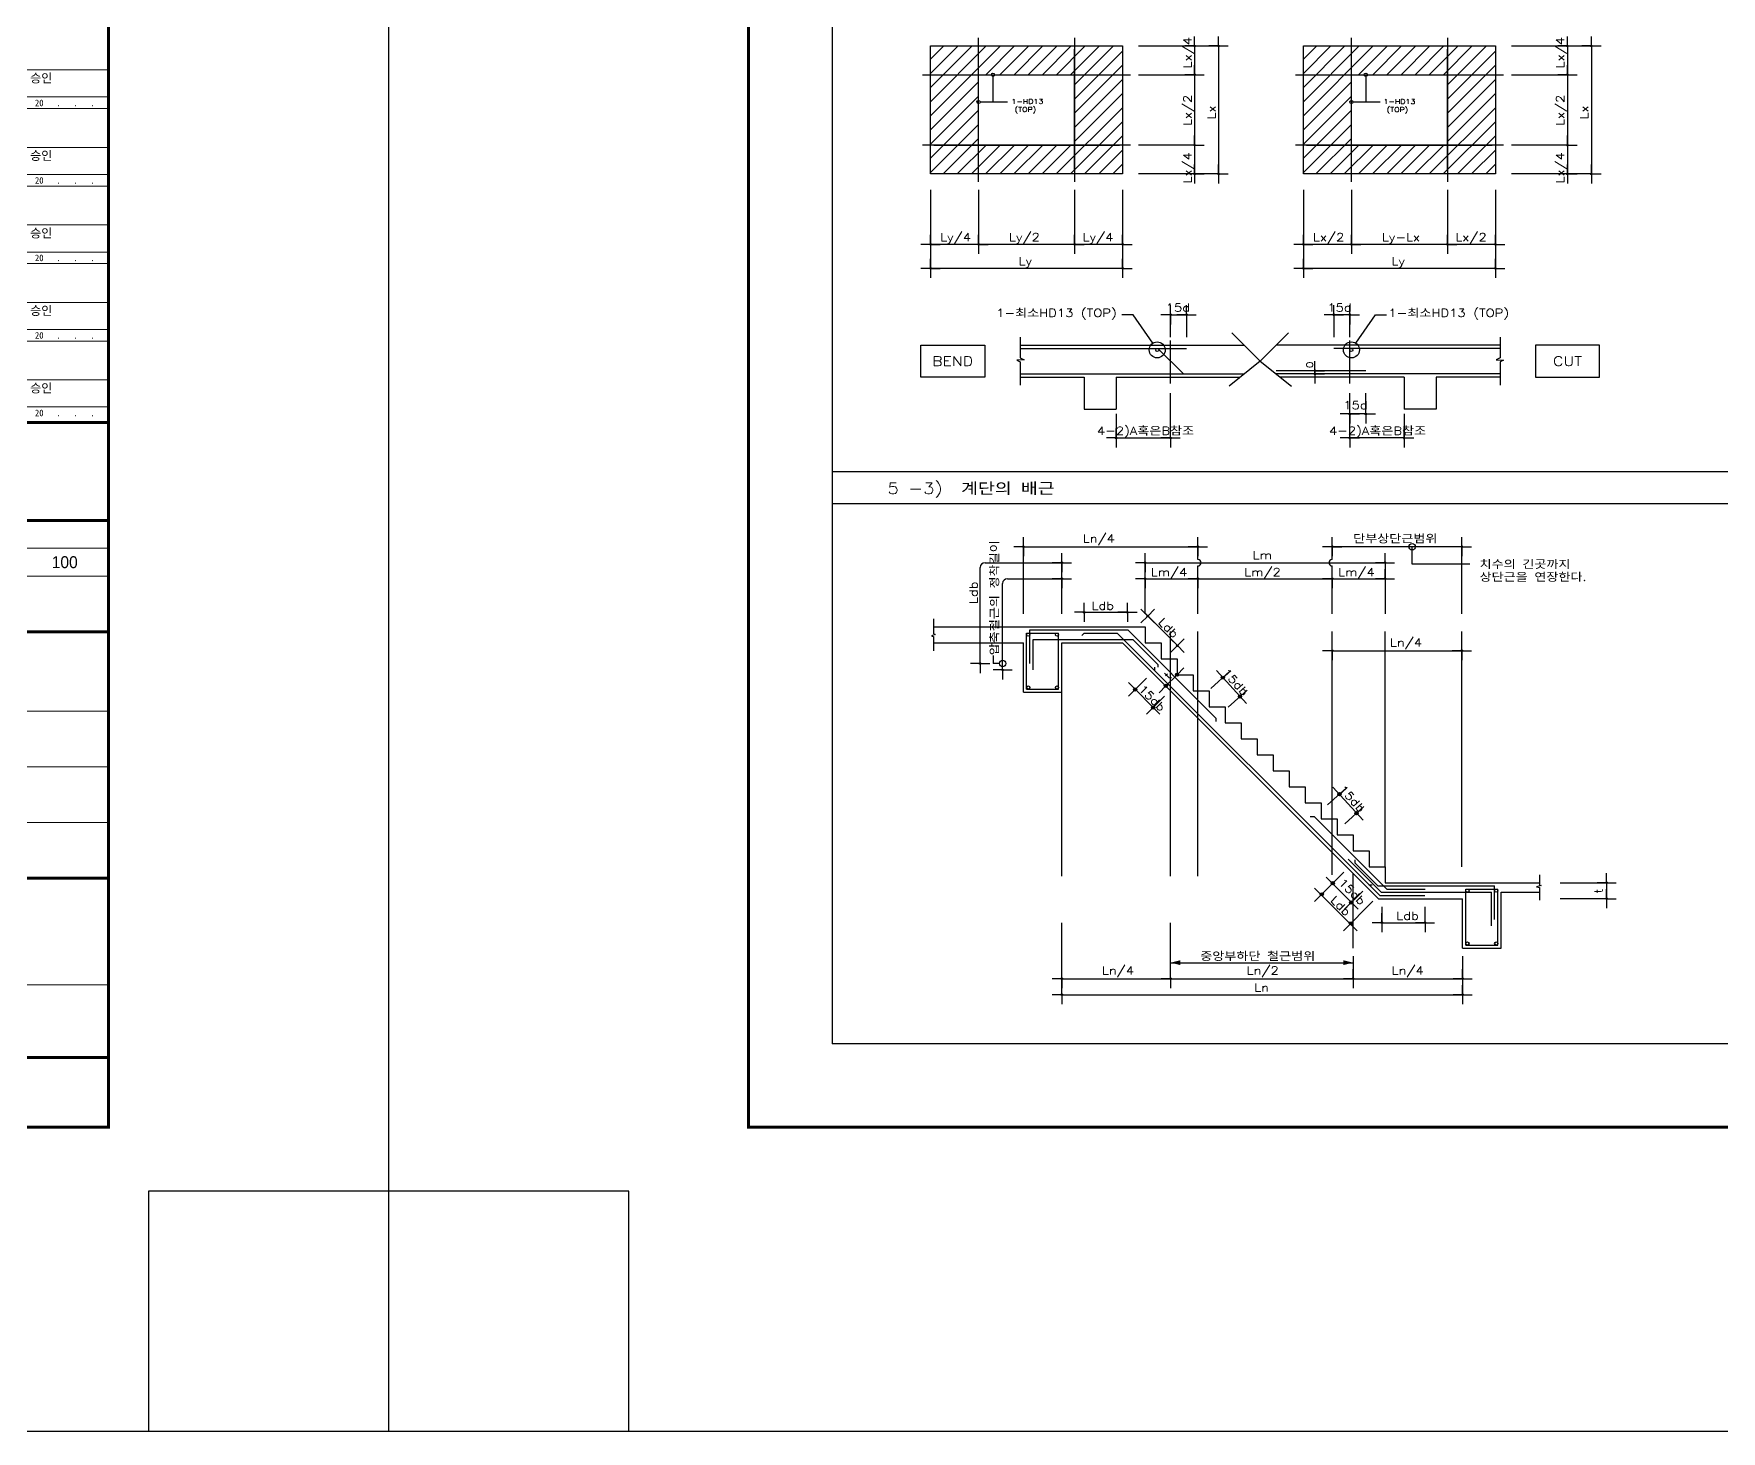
# Model space of a CAD drawing. Header units: millimetres. Extents: x 2237537 to 2823092, y 532110 to 734861.
# Drawn here: x 2626783 to 2669247, y 532110 to 567281 of the extents above; entities that cross this region are included whole.
import ezdxf
from ezdxf.lldxf.tags import DXFTag

# ---------------------------------------------------------------- set-up
doc = ezdxf.new("R2010")
doc.units = ezdxf.units.MM
doc.header["$LTSCALE"] = 300
doc.header["$MEASUREMENT"] = 0
doc.layers.get('0').update_dxf_attribs({"lineweight": 0})
for name, color, linetype in [('1', 1, 'DASHED'), ('2', 2, 'Continuous'), ('4', 4, 'Continuous'), ('6TEX', 6, 'Continuous'), ('BOX-T2', 4, 'Continuous'), ('CEN', 1, 'CEN'), ('FORM', 4, 'Continuous'), ('P', 7, 'Continuous'), ('TEX', 3, 'Continuous'), ('WAL', 3, 'Continuous')]:
    doc.layers.add(name, color=color, linetype=linetype)
doc.layers.add('text', color=7, linetype='Continuous', lineweight=30)
doc.styles.add('box4', font='GulimChe.ttf')
doc.styles.add('HS', font='romans__.ttf', dxfattribs={"width": 1.1, "bigfont": 'ghs'})
doc.styles.add('주열', font='Dotum.ttf')
tags = doc.linetypes.add('CEN', pattern=[62, 60, -1, 0, -1]).pattern_tags.tags
tags[10:11] = [DXFTag(74, 4), DXFTag(75, 0), DXFTag(340, '0'), DXFTag(46, 1.0), DXFTag(50, 0.0), DXFTag(44, 0.0), DXFTag(45, 0.0)]
tags[8:9] = [DXFTag(74, 4), DXFTag(75, 0), DXFTag(340, '0'), DXFTag(46, 1.0), DXFTag(50, 0.0), DXFTag(44, 0.0), DXFTag(45, 0.0)]
tags[6:7] = [DXFTag(74, 4), DXFTag(75, 0), DXFTag(340, '0'), DXFTag(46, 1.0), DXFTag(50, 0.0), DXFTag(44, 0.0), DXFTag(45, 0.0)]
tags[4:5] = [DXFTag(74, 4), DXFTag(75, 0), DXFTag(340, '0'), DXFTag(46, 1.0), DXFTag(50, 0.0), DXFTag(44, 0.0), DXFTag(45, 0.0)]
tags = doc.linetypes.add('DASHED', pattern=[3, 2, -1]).pattern_tags.tags
tags[6:7] = [DXFTag(74, 4), DXFTag(75, 0), DXFTag(340, '0'), DXFTag(46, 1.0), DXFTag(50, 0.0), DXFTag(44, 0.0), DXFTag(45, 0.0)]
tags[4:5] = [DXFTag(74, 4), DXFTag(75, 0), DXFTag(340, '0'), DXFTag(46, 1.0), DXFTag(50, 0.0), DXFTag(44, 0.0), DXFTag(45, 0.0)]

# ---------------------------------------------------------------- blocks, each defined once
blk = doc.blocks.new('P')
at = {"layer": '2'}
for q in [(-600, 0), (0, 600), (600, 0), (0, -600)]:
    blk.add_line((0, 0), q, dxfattribs=at)
at = {"layer": '4'}
for radius in [50, 25]:
    blk.add_circle((0, 0), radius, dxfattribs=at)
blk = doc.blocks.new('*X93')
at = {"color": 0}
for p, q in [((57000, 55232), (61368, 59600)), ((57000, 56116), (60484, 59600)), ((57000, 57000), (59600, 59600)), ((57000, 57884), (58716, 59600)), ((57000, 58768), (57832, 59600)), ((60452, 57800), (62252, 59600)), ((61336, 57800), (63136, 59600)), ((62219, 57800), (64019, 59600)), ((63103, 57800), (64903, 59600)), ((63987, 57800), (65787, 59600)), ((64871, 57800), (66671, 59600)), ((65755, 57800), (67555, 59600)), ((66000, 57161), (68439, 59600)), ((66000, 56277), (69000, 59277)), ((66000, 55393), (69000, 58393)), ((57000, 54348), (60000, 57348)), ((66000, 54510), (69000, 57510)), ((57000, 53464), (60000, 56464)), ((66000, 53626), (69000, 56626)), ((57000, 52581), (60000, 55581)), ((64858, 51600), (69000, 55742)), ((65742, 51600), (69000, 54858)), ((57000, 51697), (60000, 54697)), ((57787, 51600), (60000, 53813)), ((66626, 51600), (69000, 53974)), ((58671, 51600), (60471, 53400)), ((59555, 51600), (61355, 53400)), ((60439, 51600), (62239, 53400)), ((61323, 51600), (63123, 53400)), ((62207, 51600), (64007, 53400)), ((63090, 51600), (64890, 53400)), ((63974, 51600), (65774, 53400)), ((67510, 51600), (69000, 53090)), ((68394, 51600), (69000, 52206))]:
    blk.add_line(p, q, dxfattribs=at)
blk = doc.blocks.new('FORM')
for p, q in [((157563, 34632), (159038, 34632)), ((155038, 34282), (159038, 34282)), ((155038, 32582), (159038, 32582)), ((155038, 31882), (159038, 31882)), ((155038, 31182), (159038, 31182))]:
    blk.add_line(p, q)
for points in [[(156063, 40652), (159038, 40652)], [(155038, 40164), (159038, 40164)], [(155038, 40164), (159038, 40164)], [(156063, 40311), (159038, 40311)], [(156063, 39677), (159038, 39677)], [(156063, 39335), (159038, 39335)], [(155038, 39189), (159038, 39189)], [(155038, 39189), (159038, 39189)], [(156063, 38702), (159038, 38702)], [(156063, 38360), (159038, 38360)], [(155038, 38214), (159038, 38214)], [(155038, 38214), (159038, 38214)], [(156063, 37726), (159038, 37726)], [(156063, 37385), (159038, 37385)], [(155038, 37239), (159038, 37239)], [(155038, 37239), (159038, 37239)], [(156063, 36751), (159038, 36751)], [(156063, 36410), (159038, 36410)], [(155038, 29140), (159038, 29140)]]:
    blk.add_lwpolyline(points)
at = {"layer": 'FORM', "flags": 128}
blk.add_lwpolyline([(162564, 26543), (159542, 26543), (159542, 23521), (162564, 23521), (162564, 58478), (159542, 58478), (159542, 55456), (162564, 55456), (162564, 58478), (115719, 58478), (115719, 55456), (118742, 55456), (118742, 58478), (115719, 58478), (115719, 23521), (118742, 23521), (118742, 26543), (115719, 26543), (115719, 23521), (162564, 23521)], dxfattribs=at)
at = {"layer": 'FORM', "const_width": 37.8}
blk.add_lwpolyline([(120245, 27347), (120245, 54452), (159038, 54452), (159038, 27347)], close=True, dxfattribs=at)
at = {"layer": 'FORM'}
for points, const_width in [([(155038, 36213), (159038, 36213)], 37.5), ([(155038, 34982), (159038, 34982)], 37.5), ([(155038, 33582), (159038, 33582)], 37.1), ([(155038, 30482), (159038, 30482)], 37.1), ([(155038, 28225), (159038, 28225)], 37.5)]:
    blk.add_lwpolyline(points, dxfattribs=dict(at, const_width=const_width))
at = {"layer": 'BOX-T2', "style": 'box4'}
for s, height, p in [('승인', 110.6, (158054, 40493)), ('20   .   .   .', 82.9, (158114, 40195)), ('승인', 110.6, (158054, 39518)), ('20   .   .   .', 82.9, (158114, 39220)), ('승인', 110.6, (158054, 38542)), ('20   .   .   .', 82.9, (158114, 38245)), ('승인', 110.6, (158054, 37567)), ('20   .   .   .', 82.9, (158114, 37270)), ('승인', 110.6, (158054, 36592)), ('20   .   .   .', 82.9, (158114, 36294))]:
    blk.add_text(s, height=height, dxfattribs=at).set_placement(p)

msp = doc.modelspace()

# ---------------------------------------------------------------- linework, layer by layer
at = {"layer": '1', "color": 7}
for p, q in [((2646873.3, 556263.3, -1000), (2669862.3, 556263.3, -1000)), ((2646873.3, 555458, -1000), (2669862.3, 555458, -1000))]:
    msp.add_line(p, q, dxfattribs=at)
at = {"layer": '2'}
for p, q in [((2650558.5, 563551.1, -1000), (2650558.5, 567174.8, -1000)), ((2650558.5, 563832.9, -1000), (2650558.5, 566893, -1000)), ((2652974.3, 567174.8, -1000), (2652974.3, 563551.1, -1000)), ((2652974.3, 563832.9, -1000), (2652974.3, 566893, -1000)), ((2654584.9, 566973.5, -1000), (2656598.1, 566973.5, -1000)), ((2655994.1, 566973.5, -1000), (2655994.1, 563752.4, -1000)), ((2656598.1, 566973.5, -1000), (2656598.1, 563752.4, -1000)), ((2659940, 563551.1, -1000), (2659940, 567174.8, -1000)), ((2659940, 563832.9, -1000), (2659940, 566893, -1000)), ((2662355.9, 567174.8, -1000), (2662355.9, 563551.1, -1000)), ((2662355.9, 563832.9, -1000), (2662355.9, 566893, -1000)), ((2663966.4, 566973.5, -1000), (2665979.6, 566973.5, -1000)), ((2665375.7, 566973.5, -1000), (2665375.7, 563752.4, -1000)), ((2665979.6, 566973.5, -1000), (2665979.6, 563752.4, -1000)), ((2649149.2, 566248.8, -1000), (2654383.6, 566248.8, -1000)), ((2649431.1, 566248.8, -1000), (2654101.7, 566248.8, -1000)), ((2650920.9, 566208.5, -1000), (2650920.9, 565564.3, -1000)), ((2654584.9, 566248.8, -1000), (2655994.1, 566248.8, -1000)), ((2658530.8, 566248.8, -1000), (2663765.1, 566248.8, -1000)), ((2658812.6, 566248.8, -1000), (2663483.2, 566248.8, -1000)), ((2660302.4, 566208.5, -1000), (2660302.4, 565564.3, -1000)), ((2663966.4, 566248.8, -1000), (2665375.7, 566248.8, -1000)), ((2650598.7, 565564.3, -1000), (2651283.2, 565564.3, -1000)), ((2659980.3, 565564.3, -1000), (2660664.8, 565564.3, -1000)), ((2654383.6, 564477.1, -1000), (2649149.2, 564477.1, -1000)), ((2649431.1, 564477.1, -1000), (2654101.7, 564477.1, -1000)), ((2655994.1, 564477.1, -1000), (2654584.9, 564477.1, -1000)), ((2663765.1, 564477.1, -1000), (2658530.8, 564477.1, -1000)), ((2658812.6, 564477.1, -1000), (2663483.2, 564477.1, -1000)), ((2665375.7, 564477.1, -1000), (2663966.4, 564477.1, -1000)), ((2656598.1, 563752.4, -1000), (2654584.9, 563752.4, -1000)), ((2665979.6, 563752.4, -1000), (2663966.4, 563752.4, -1000)), ((2649350.6, 563349.7, -1000), (2649350.6, 561376.8, -1000)), ((2650558.5, 563349.7, -1000), (2650558.5, 561980.8, -1000)), ((2652974.3, 563349.7, -1000), (2652974.3, 561980.8, -1000)), ((2654182.2, 563349.7, -1000), (2654182.2, 561376.8, -1000)), ((2658732.1, 563349.7, -1000), (2658732.1, 561376.8, -1000)), ((2659940, 563349.7, -1000), (2659940, 561980.8, -1000)), ((2662355.9, 563349.7, -1000), (2662355.9, 561980.8, -1000)), ((2663563.8, 563349.7, -1000), (2663563.8, 561376.8, -1000)), ((2654182.2, 561980.8, -1000), (2649350.6, 561980.8, -1000)), ((2663563.8, 561980.8, -1000), (2658732.1, 561980.8, -1000)), ((2654182.2, 561376.8, -1000), (2649350.6, 561376.8, -1000)), ((2663563.8, 561376.8, -1000), (2658732.1, 561376.8, -1000)), ((2654449.4, 560209.1, -1000), (2654167.6, 560209.1, -1000)), ((2654939.8, 559490.1, -1000), (2654449.4, 560209.1, -1000)), ((2655390.2, 560209.1, -1000), (2655792.8, 560209.1, -1000)), ((2655390.2, 559645.4, -1000), (2655390.2, 560209.1, -1000)), ((2655792.8, 560209.1, -1000), (2655792.8, 559645.4, -1000)), ((2659899.7, 560209.1, -1000), (2659497.1, 560209.1, -1000)), ((2659497.1, 560209.1, -1000), (2659497.1, 559645.4, -1000)), ((2659899.7, 559645.4, -1000), (2659899.7, 560209.1, -1000)), ((2660053.6, 559490.1, -1000), (2660544, 560209.1, -1000)), ((2660544, 560209.1, -1000), (2660825.8, 560209.1, -1000)), ((2657645, 559041.5, -1000), (2656933.2, 559753.3, -1000)), ((2657645, 559041.5, -1000), (2658356.7, 559753.3, -1000)), ((2649109, 558638.8, -1000), (2649109, 559444.1, -1000)), ((2649109, 559444.1, -1000), (2650719.5, 559444.1, -1000)), ((2650719.5, 559444.1, -1000), (2650719.5, 558638.8, -1000)), ((2651605.3, 559645.4, -1000), (2651605.3, 559122, -1000)), ((2651605.3, 559444.1, -1000), (2657242.3, 559444.1, -1000)), ((2663684.6, 559444.1, -1000), (2658047.6, 559444.1, -1000)), ((2663684.6, 559645.4, -1000), (2663684.6, 559122, -1000)), ((2664570.4, 559444.1, -1000), (2664570.4, 558638.8, -1000)), ((2666180.9, 559444.1, -1000), (2664570.4, 559444.1, -1000)), ((2666180.9, 558638.8, -1000), (2666180.9, 559444.1, -1000)), ((2651707.2, 559076.6, -1000), (2651519.7, 559068.7, -1000)), ((2651519.7, 559068.7, -1000), (2651605.3, 559024, -1000)), ((2651605.3, 559122, -1000), (2651707.2, 559076.6, -1000)), ((2651605.3, 559024, -1000), (2651605.3, 558437.5, -1000)), ((2657645, 559041.5, -1000), (2656861, 558410.1, -1000)), ((2657645, 559041.5, -1000), (2658428.9, 558410.1, -1000)), ((2663684.6, 559122, -1000), (2663582.7, 559076.6, -1000)), ((2663582.7, 559076.6, -1000), (2663770.2, 559068.7, -1000)), ((2663770.2, 559068.7, -1000), (2663684.6, 559024, -1000)), ((2663684.6, 559024, -1000), (2663684.6, 558437.5, -1000)), ((2650719.5, 558638.8, -1000), (2649109, 558638.8, -1000)), ((2651605.3, 558638.8, -1000), (2653215.9, 558638.8, -1000)), ((2653215.9, 558638.8, -1000), (2653215.9, 557833.6, -1000)), ((2654021.2, 558638.8, -1000), (2654021.2, 557833.6, -1000)), ((2654021.2, 558638.8, -1000), (2657145, 558638.8, -1000)), ((2661268.7, 558638.8, -1000), (2658144.9, 558638.8, -1000)), ((2661268.7, 558638.8, -1000), (2661268.7, 557833.6, -1000)), ((2662074, 558638.8, -1000), (2662074, 557833.6, -1000)), ((2663684.6, 558638.8, -1000), (2662074, 558638.8, -1000)), ((2664570.4, 558638.8, -1000), (2666180.9, 558638.8, -1000)), ((2655390.2, 557108.8, -1000), (2655390.2, 558236.2, -1000)), ((2659899.7, 557108.8, -1000), (2659899.7, 558236.2, -1000)), ((2660302.4, 557712.8, -1000), (2660302.4, 558236.2, -1000)), ((2653215.9, 557833.6, -1000), (2654021.2, 557833.6, -1000)), ((2654021.2, 557712.8, -1000), (2654021.2, 557108.8, -1000)), ((2660302.4, 557712.8, -1000), (2659899.7, 557712.8, -1000)), ((2662074, 557833.6, -1000), (2661268.7, 557833.6, -1000)), ((2661268.7, 557712.8, -1000), (2661268.7, 557108.8, -1000)), ((2654021.2, 557108.8, -1000), (2655390.2, 557108.8, -1000)), ((2661268.7, 557108.8, -1000), (2659899.7, 557108.8, -1000)), ((2651687.1, 552679.8, -1000), (2651687.1, 554370.8, -1000)), ((2651687.1, 554370.8, -1000), (2656075.9, 554370.8, -1000)), ((2656075.9, 554048.7, -1000), (2656075.9, 554370.8, -1000)), ((2659458, 554048.7, -1000), (2659458, 554370.8, -1000)), ((2662719.4, 554370.8, -1000), (2659458, 554370.8, -1000)), ((2661471.3, 553927.9, -1000), (2661471.3, 554370.8, -1000)), ((2662719.4, 552679.8, -1000), (2662719.4, 554370.8, -1000)), ((2650599.9, 551431.6, -1000), (2650599.9, 553847.4, -1000)), ((2650720.7, 553968.2, -1000), (2652814.5, 553968.2, -1000)), ((2652653.4, 552679.8, -1000), (2652653.4, 553968.2, -1000)), ((2654747.2, 552679.8, -1000), (2654747.2, 553968.2, -1000)), ((2654747.2, 553968.2, -1000), (2660786.8, 553968.2, -1000)), ((2656075.9, 552679.8, -1000), (2656075.9, 553887.7, -1000)), ((2659458, 552679.8, -1000), (2659458, 553887.7, -1000)), ((2660786.8, 553968.2, -1000), (2660786.8, 552679.8, -1000)), ((2662920.8, 553927.9, -1000), (2661471.3, 553927.9, -1000)), ((2651163.6, 551270.5, -1000), (2651163.6, 553444.8, -1000)), ((2651284.4, 553565.6, -1000), (2652653.4, 553565.6, -1000)), ((2654747.2, 553565.6, -1000), (2660786.8, 553565.6, -1000)), ((2649432.3, 552177, -1000), (2649432.3, 552559, -1000)), ((2653217.1, 552720, -1000), (2654304.2, 552720, -1000)), ((2655560.2, 551882.2, -1000), (2654722.4, 552720, -1000)), ((2649470.3, 552159.7, -1000), (2649373.5, 552131.9, -1000)), ((2649373.5, 552131.9, -1000), (2649432.3, 552105.2, -1000)), ((2649432.3, 552357.6, -1000), (2654747.2, 552357.6, -1000)), ((2649432.3, 552177, -1000), (2649470.3, 552159.7, -1000)), ((2649432.3, 551753.7, -1000), (2649432.3, 552105.2, -1000)), ((2654747.2, 552357.6, -1000), (2654747.2, 551955, -1000)), ((2649432.3, 551955, -1000), (2651687.1, 551955, -1000)), ((2650922.1, 551632.9, -1000), (2650922.1, 551431.6, -1000)), ((2651687.1, 550706.8, -1000), (2651687.1, 551955, -1000)), ((2652653.4, 551955, -1000), (2654177.7, 551955, -1000)), ((2652653.4, 550706.8, -1000), (2652653.4, 551955, -1000)), ((2660620, 545512.7, -1000), (2654177.7, 551955, -1000)), ((2654747.2, 551955, -1000), (2655149.8, 551955, -1000)), ((2655149.8, 551955, -1000), (2655149.8, 551552.4, -1000)), ((2659458, 551753.7, -1000), (2662719.4, 551753.7, -1000)), ((2651083.1, 551431.6, -1000), (2650922.1, 551431.6, -1000)), ((2655149.8, 551552.4, -1000), (2655552.4, 551552.4, -1000)), ((2655552.4, 551552.4, -1000), (2655552.4, 551149.7, -1000)), ((2655552.4, 551149.7, -1000), (2655723.3, 551320.5, -1000)), ((2656406.7, 550806.3, -1000), (2656883.9, 551239, -1000)), ((2657297.9, 550423, -1000), (2656542.7, 551255.7, -1000)), ((2654783.1, 551064.9, -1000), (2654327.6, 550609.4, -1000)), ((2655122.5, 550156.1, -1000), (2654327.6, 550951, -1000)), ((2655270.6, 550867.9, -1000), (2655099.8, 550697, -1000)), ((2655270.6, 550867.9, -1000), (2655552.4, 551149.7, -1000)), ((2655552.4, 551149.7, -1000), (2655955.1, 551149.7, -1000)), ((2655955.1, 551149.7, -1000), (2655955.1, 550747.1, -1000)), ((2656837.3, 550331.4, -1000), (2657314.5, 550764.2, -1000)), ((2651687.1, 550706.8, -1000), (2652653.4, 550706.8, -1000)), ((2655236.4, 550611.6, -1000), (2654780.9, 550156.1, -1000)), ((2655955.1, 550747.1, -1000), (2656357.7, 550747.1, -1000)), ((2656357.7, 550747.1, -1000), (2656357.7, 550344.4, -1000)), ((2656357.7, 550344.4, -1000), (2656760.4, 550344.4, -1000)), ((2656760.4, 550344.4, -1000), (2656760.4, 549941.8, -1000)), ((2656760.4, 549941.8, -1000), (2657163, 549941.8, -1000)), ((2657163, 549941.8, -1000), (2657163, 549539.2, -1000)), ((2657163, 549539.2, -1000), (2657565.6, 549539.2, -1000)), ((2657565.6, 549539.2, -1000), (2657565.6, 549136.5, -1000)), ((2657565.6, 549136.5, -1000), (2657968.3, 549136.5, -1000)), ((2657968.3, 549136.5, -1000), (2657968.3, 548733.9, -1000)), ((2657968.3, 548733.9, -1000), (2658370.9, 548733.9, -1000)), ((2658370.9, 548733.9, -1000), (2658370.9, 548331.2, -1000)), ((2658370.9, 548331.2, -1000), (2658773.6, 548331.2, -1000)), ((2658773.6, 548331.2, -1000), (2658773.6, 547928.6, -1000)), ((2659341.1, 547871.1, -1000), (2659818.3, 548303.9, -1000)), ((2660232.3, 547487.9, -1000), (2659477.1, 548320.6, -1000)), ((2658773.6, 547928.6, -1000), (2659176.2, 547928.6, -1000)), ((2659176.2, 547928.6, -1000), (2659176.2, 547526, -1000)), ((2659771.8, 547396.3, -1000), (2660249, 547829.1, -1000)), ((2659176.2, 547526, -1000), (2659578.8, 547526, -1000)), ((2659578.8, 547526, -1000), (2659578.8, 547123.3, -1000)), ((2659578.8, 547123.3, -1000), (2659981.5, 547123.3, -1000)), ((2659981.5, 547123.3, -1000), (2659981.5, 546720.7, -1000)), ((2659981.5, 546720.7, -1000), (2660384.1, 546720.7, -1000)), ((2660384.1, 546720.7, -1000), (2660384.1, 546318, -1000)), ((2659749.4, 546179.1, -1000), (2659009.2, 545438.9, -1000)), ((2660384.1, 546318, -1000), (2660786.8, 546318, -1000)), ((2660786.8, 546318, -1000), (2660786.8, 545915.4, -1000)), ((2664672.2, 546116.7, -1000), (2664672.2, 545855.7, -1000)), ((2660081.9, 544707.8, -1000), (2659009.2, 545780.5, -1000)), ((2660110.4, 545248.8, -1000), (2659301.2, 546057.9, -1000)), ((2660224.3, 545704.3, -1000), (2659768.7, 545248.8, -1000)), ((2660786.8, 545915.4, -1000), (2664672.2, 545915.4, -1000)), ((2663705.9, 544264.6, -1000), (2663705.9, 545673.8, -1000)), ((2663705.9, 545673.8, -1000), (2664672.2, 545673.8, -1000)), ((2664719.1, 545845, -1000), (2664599.2, 545809.6, -1000)), ((2664599.2, 545809.6, -1000), (2664672.2, 545790.5, -1000)), ((2664672.2, 545855.7, -1000), (2664719.1, 545845, -1000)), ((2664672.2, 545790.5, -1000), (2664672.2, 545472.5, -1000)), ((2665195.7, 545915.4, -1000), (2666363.3, 545915.4, -1000)), ((2666363.3, 545915.4, -1000), (2666363.3, 545512.7, -1000)), ((2660480.5, 545448.1, -1000), (2659740.2, 544707.8, -1000)), ((2660620, 545512.7, -1000), (2662739.6, 545512.7, -1000)), ((2660706.2, 545311.4, -1000), (2660706.2, 544908.8, -1000)), ((2661793.4, 544908.8, -1000), (2661793.4, 545311.4, -1000)), ((2662739.6, 544264.6, -1000), (2662739.6, 545512.7, -1000)), ((2666363.3, 545512.7, -1000), (2665195.7, 545512.7, -1000)), ((2652653.4, 543096.9, -1000), (2652653.4, 544908.8, -1000)), ((2655391.4, 543499.5, -1000), (2655391.4, 544908.8, -1000)), ((2660706.2, 544908.8, -1000), (2661793.4, 544908.8, -1000)), ((2659981.5, 544063.2, -1000), (2659981.5, 543499.5, -1000)), ((2662739.6, 544264.6, -1000), (2663705.9, 544264.6, -1000)), ((2662739.6, 544063.2, -1000), (2662739.6, 543096.9, -1000)), ((2655391.4, 543902.2, -1000), (2659981.5, 543902.2, -1000)), ((2652653.4, 543499.5, -1000), (2662739.6, 543499.5, -1000)), ((2652653.4, 543096.9, -1000), (2662739.6, 543096.9, -1000))]:
    msp.add_line(p, q, dxfattribs=at)
at = {"layer": '2', "elevation": -1000}
for points in [[(2655391.4, 543902.2, 0, 120.8, 0), (2655633, 543902.2, 120.8, 120.8, 0)], [(2659981.5, 543902.2, 0, 120.8, 0), (2659739.9, 543902.2, 120.8, 120.8, 0)]]:
    msp.add_lwpolyline(points, format="xyseb", dxfattribs=at)
at = {"layer": '2'}
for centre, radius in [((2650920.9, 566248.8, -1000), 40.3), ((2660302.4, 566248.8, -1000), 40.3), ((2650558.5, 565564.3, -1000), 40.3), ((2659940, 565564.3, -1000), 40.3), ((2655053.1, 559324, -1000), 201.1), ((2659940.3, 559324, -1000), 201.1), ((2661471.3, 554370.8, -1000), 80.5), ((2651163.6, 551431.6, -1000), 80.5)]:
    msp.add_circle(centre, radius, dxfattribs=at)
for centre, radius, start, end in [((2650720.7, 553847.4, -1000), 120.8, 90, 180), ((2656075.9, 553968.2, -1000), 80.5, 270, 90), ((2659458, 553968.2, -1000), 80.5, 90, 270), ((2651284.4, 553444.8, -1000), 120.8, 90, 180)]:
    msp.add_arc(centre, radius, start, end, dxfattribs=at)
at = {"layer": '4'}
for p, q in [((2651605.3, 559363.6, -1000), (2655792.8, 559363.6, -1000)), ((2655068.1, 559363.6, -1000), (2655712.3, 558719.4, -1000)), ((2663684.6, 559363.6, -1000), (2659497.1, 559363.6, -1000)), ((2651605.3, 558719.4, -1000), (2657245, 558719.4, -1000)), ((2660302.4, 558799.9, -1000), (2658044.9, 558799.9, -1000)), ((2663684.6, 558719.4, -1000), (2658044.9, 558719.4, -1000)), ((2651767.6, 552196.6, -1000), (2652572.9, 552196.6, -1000)), ((2651767.6, 550787.3, -1000), (2651767.6, 552196.6, -1000)), ((2651848.1, 551431.6, -1000), (2651848.1, 552277.1, -1000)), ((2651848.1, 552277.1, -1000), (2654311.2, 552277.1, -1000)), ((2651928.7, 552035.5, -1000), (2654438.9, 552035.5, -1000)), ((2651928.7, 551270.5, -1000), (2651928.7, 552035.5, -1000)), ((2652572.9, 550787.3, -1000), (2652572.9, 552196.6, -1000)), ((2653217.1, 552196.6, -1000), (2653156.7, 552136.2, -1000)), ((2653217.1, 552196.6, -1000), (2654050, 552196.6, -1000)), ((2660653.3, 545593.3, -1000), (2654050, 552196.6, -1000)), ((2656531.8, 550056.5, -1000), (2654311.2, 552277.1, -1000)), ((2655069.3, 551405.1, -1000), (2654438.9, 552035.5, -1000)), ((2654988.7, 551343.3, -1000), (2654988.7, 551257.9, -1000)), ((2655069.3, 551405.1, -1000), (2655069.3, 551338.4, -1000)), ((2651767.6, 550787.3, -1000), (2652572.9, 550787.3, -1000)), ((2656531.8, 550056.5, -1000), (2656531.8, 549974.3, -1000)), ((2659011.1, 547577.1, -1000), (2658899, 547577.1, -1000)), ((2660833.9, 545754.3, -1000), (2659011.1, 547577.1, -1000)), ((2660033.5, 546407.5, -1000), (2660033.5, 546492.9, -1000)), ((2660606.2, 545834.9, -1000), (2660033.5, 546407.5, -1000)), ((2660380, 545862.1, -1000), (2660465.4, 545862.1, -1000)), ((2660606.2, 545834.9, -1000), (2663544.9, 545834.9, -1000)), ((2660833.9, 545754.3, -1000), (2661793.4, 545754.3, -1000)), ((2662820.1, 545754.3, -1000), (2663625.4, 545754.3, -1000)), ((2662820.1, 544345.1, -1000), (2662820.1, 545754.3, -1000)), ((2663464.3, 544828.3, -1000), (2663464.3, 545673.8, -1000)), ((2663544.9, 544989.3, -1000), (2663544.9, 545834.9, -1000)), ((2663625.4, 544345.1, -1000), (2663625.4, 545754.3, -1000)), ((2660653.3, 545593.3, -1000), (2661790.8, 545593.3, -1000)), ((2662820.1, 544345.1, -1000), (2663625.4, 544345.1, -1000))]:
    msp.add_line(p, q, dxfattribs=at)
for centre, radius in [((2655552.4, 551149.7, -1000), 40.3), ((2655552.4, 551149.7, -1000), 30.2), ((2654498.4, 550780.2, -1000), 40.3), ((2654498.4, 550780.2, -1000), 30.2), ((2654498.4, 550780.2, -1000), 20.1), ((2654498.4, 550780.2, -1000), 10.1), ((2655270.6, 550867.9, -1000), 40.3), ((2655270.6, 550867.9, -1000), 30.2), ((2655270.6, 550867.9, -1000), 20.1), ((2655270.6, 550867.9, -1000), 10.1), ((2655552.4, 551149.7, -1000), 20.1), ((2655552.4, 551149.7, -1000), 10.1), ((2656705, 551076.8, -1000), 40.3), ((2656705, 551076.8, -1000), 30.2), ((2656705, 551076.8, -1000), 20.1), ((2656705, 551076.8, -1000), 10.1), ((2654952.2, 550326.6, -1000), 40.3), ((2654952.2, 550326.6, -1000), 30.2), ((2654952.2, 550326.6, -1000), 20.1), ((2654952.2, 550326.6, -1000), 10.1), ((2657135.9, 550601.4, -1000), 40.3), ((2657135.9, 550601.4, -1000), 30.2), ((2657135.9, 550601.4, -1000), 20.1), ((2657135.9, 550601.4, -1000), 10.1), ((2659639.4, 548141.6, -1000), 40.3), ((2659639.4, 548141.6, -1000), 30.2), ((2659639.4, 548141.6, -1000), 20.1), ((2659639.4, 548141.6, -1000), 10.1), ((2660070.3, 547666.3, -1000), 40.3), ((2660070.3, 547666.3, -1000), 30.2), ((2660070.3, 547666.3, -1000), 20.1), ((2660070.3, 547666.3, -1000), 10.1), ((2659194.2, 545623.9, -1000), 40.3), ((2659470.5, 545905.1, -1000), 40.3), ((2659470.5, 545905.1, -1000), 30.2), ((2659470.5, 545905.1, -1000), 20.1), ((2659470.5, 545905.1, -1000), 10.1), ((2659194.2, 545623.9, -1000), 30.2), ((2659194.2, 545623.9, -1000), 20.1), ((2659194.2, 545623.9, -1000), 10.1), ((2659935.4, 545418.4, -1000), 40.3), ((2659935.4, 545418.4, -1000), 30.2), ((2659935.4, 545418.4, -1000), 20.1), ((2659935.4, 545418.4, -1000), 10.1), ((2659925.3, 544892.9, -1000), 40.3), ((2659925.3, 544892.9, -1000), 30.2), ((2659925.3, 544892.9, -1000), 20.1), ((2659925.3, 544892.9, -1000), 10.1)]:
    msp.add_circle(centre, radius, dxfattribs=at)
at = {"layer": '6TEX', "color": 7}
for p in [(2646873.3, 589685.9, -1000), (2712465.4, 541857.8, -1000)]:
    msp.add_line(p, (2646873.3, 541857.8, -1000), dxfattribs=at)
at = {"layer": 'CEN'}
for p, q in [((2655390.2, 558477.8, -1000), (2655390.2, 559564.9, -1000)), ((2659899.7, 558477.8, -1000), (2659899.7, 559564.9, -1000)), ((2655391.4, 546076.4, -1000), (2655391.4, 552236.9, -1000)), ((2656075.9, 546076.4, -1000), (2656075.9, 552236.9, -1000)), ((2659458, 546116.7, -1000), (2659458, 552236.9, -1000)), ((2660786.8, 546318, -1000), (2660786.8, 552236.9, -1000)), ((2662719.4, 546318, -1000), (2662719.4, 552236.9, -1000)), ((2652653.4, 546076.4, -1000), (2652653.4, 550706.8, -1000)), ((2659981.5, 544264.6, -1000), (2659981.5, 546151.3, -1000))]:
    msp.add_line(p, q, dxfattribs=at)
at = {"layer": 'WAL'}
for p, q in [((2649350.6, 563752.4, -1000), (2649350.6, 566973.5, -1000)), ((2649350.6, 566973.5, -1000), (2654182.2, 566973.5, -1000)), ((2654182.2, 566973.5, -1000), (2654182.2, 563752.4, -1000)), ((2658732.1, 563752.4, -1000), (2658732.1, 566973.5, -1000)), ((2658732.1, 566973.5, -1000), (2663563.8, 566973.5, -1000)), ((2663563.8, 566973.5, -1000), (2663563.8, 563752.4, -1000)), ((2654182.2, 563752.4, -1000), (2649350.6, 563752.4, -1000)), ((2663563.8, 563752.4, -1000), (2658732.1, 563752.4, -1000)), ((2660686.7, 545673.8, -1000), (2659856.2, 546504.3, -1000)), ((2660686.7, 545673.8, -1000), (2663464.3, 545673.8, -1000))]:
    msp.add_line(p, q, dxfattribs=at)
for centre in [(2655055.3, 559320.9, -1000), (2659938.1, 559320.9, -1000), (2651807.9, 552156.3, -1000), (2652532.6, 552156.3, -1000), (2651807.9, 550827.6, -1000), (2652532.6, 550827.6, -1000), (2662860.4, 545714.1, -1000), (2663585.1, 545714.1, -1000), (2662860.4, 544385.4, -1000), (2663585.1, 544385.4, -1000)]:
    msp.add_circle(centre, 40.3, dxfattribs=at)

# ---------------------------------------------------------------- block references
at = {"xscale": 2, "yscale": 2, "zscale": 2}
for p in [(2310586.8, 485067.7), (2404275.7, 485067.7)]:
    msp.add_blockref('FORM', p, dxfattribs=at)
at = {"layer": '2', "color": 5, "xscale": 0.4026408749632537, "yscale": 0.4026408749632537, "zscale": 0.4026408749999746}
for p in [(2626400, 542976.1, -1000), (2635781.6, 542976.1, -1000)]:
    msp.add_blockref('*X93', p, dxfattribs=at)
at = {"layer": '2', "yscale": 0.4026408749632537, "zscale": 0.4026408749999746}
for p, xscale in [((2651687.1, 554370.8, -1000), 0.4026408749632537), ((2656075.9, 554370.8, -1000), 0.4026408749632537), ((2659458, 554370.8, -1000), -0.4026408749632537), ((2662719.4, 554370.8, -1000), -0.4026408749632537), ((2652653.4, 553968.2, -1000), 0.4026408749632537), ((2654747.2, 553968.2, -1000), 0.4026408749632537), ((2660786.8, 553968.2, -1000), 0.4026408749632537), ((2652653.4, 553565.6, -1000), 0.4026408749632537), ((2654747.2, 553565.6, -1000), 0.4026408749632537), ((2656075.9, 553565.6, -1000), 0.4026408749632537), ((2659458, 553565.6, -1000), 0.4026408749632537), ((2660786.8, 553565.6, -1000), 0.4026408749632537), ((2653217.1, 552720, -1000), 0.4026408749632537), ((2654304.2, 552720, -1000), 0.4026408749632537), ((2650599.9, 551431.6, -1000), 0.4026408749632537), ((2659458, 551753.7, -1000), 0.4026408749632537), ((2662719.4, 551753.7, -1000), 0.4026408749632537), ((2651163.6, 551270.5, -1000), 0.4026408749632537), ((2666363.3, 545915.4, -1000), 0.4026408749632537), ((2666363.3, 545512.7, -1000), 0.4026408749632537), ((2660706.2, 544908.8, -1000), 0.4026408749632537), ((2661793.4, 544908.8, -1000), 0.4026408749632537), ((2652653.4, 543499.5, -1000), 0.4026408749632537), ((2655391.4, 543499.5, -1000), 0.4026408749632537), ((2659981.5, 543499.5, -1000), 0.4026408749632537), ((2662739.6, 543499.5, -1000), 0.4026408749632537), ((2652653.4, 543096.9, -1000), 0.4026408749632537), ((2662739.6, 543096.9, -1000), 0.4026408749632537)]:
    msp.add_blockref('P', p, dxfattribs=dict(at, xscale=xscale))
for p, xscale, rotation in [((2654815.3, 552627.1, -1000), 0.4026408748565051, 314.9999999882862), ((2655560.2, 551882.2, -1000), 0.4026408749388232, 134.9999999765723)]:
    msp.add_blockref('P', p, dxfattribs=dict(at, xscale=xscale, rotation=rotation))
at = {"layer": 'P', "yscale": 0.4026408749632537, "zscale": 0.4026408749999746}
for p, xscale in [((2655994.1, 566973.5, -1000), 0.4026408749632537), ((2656598.1, 566973.5, -1000), 0.4026408749632537), ((2665375.7, 566973.5, -1000), 0.4026408749632537), ((2665979.6, 566973.5, -1000), 0.4026408749632537), ((2655994.1, 566248.8, -1000), 0.4026408749632537), ((2665375.7, 566248.8, -1000), 0.4026408749632537), ((2655994.1, 564477.1, -1000), 0.4026408749632537), ((2665375.7, 564477.1, -1000), 0.4026408749632537), ((2655994.1, 563752.4, -1000), 0.4026408749632537), ((2656598.1, 563752.4, -1000), 0.4026408749632537), ((2665375.7, 563752.4, -1000), 0.4026408749632537), ((2665979.6, 563752.4, -1000), 0.4026408749632537), ((2649350.6, 561980.8, -1000), 0.4026408749632537), ((2650558.5, 561980.8, -1000), 0.4026408749632537), ((2652974.3, 561980.8, -1000), 0.4026408749632537), ((2654182.2, 561980.8, -1000), 0.4026408749632537), ((2658732.1, 561980.8, -1000), 0.4026408749632537), ((2659940, 561980.8, -1000), 0.4026408749632537), ((2662355.9, 561980.8, -1000), 0.4026408749632537), ((2663563.8, 561980.8, -1000), 0.4026408749632537), ((2649350.6, 561376.8, -1000), 0.4026408749632537), ((2654182.2, 561376.8, -1000), 0.4026408749632537), ((2658732.1, 561376.8, -1000), 0.4026408749632537), ((2663563.8, 561376.8, -1000), 0.4026408749632537), ((2655390.2, 560209.1, -1000), 0.4026408749632537), ((2655792.8, 560209.1, -1000), 0.4026408749632537), ((2659497.1, 560209.1, -1000), -0.4026408749632537), ((2659899.7, 560209.1, -1000), -0.4026408749632537), ((2659023.1, 558799.9, -1000), 0.4026408749632537), ((2659023.1, 558719.4, -1000), 0.4026408749632537), ((2659899.7, 557712.8, -1000), 0.4026408749632537), ((2660302.4, 557712.8, -1000), 0.4026408749632537), ((2654021.2, 557108.8, -1000), 0.4026408749632537), ((2655390.2, 557108.8, -1000), 0.4026408749632537), ((2659899.7, 557108.8, -1000), -0.4026408749632537), ((2661268.7, 557108.8, -1000), -0.4026408749632537)]:
    msp.add_blockref('P', p, dxfattribs=dict(at, xscale=xscale))

# ---------------------------------------------------------------- texts
at = {"layer": '1', "color": 4, "style": 'HS', "width": 1.2}
msp.add_text('5 -3)  계단의 배근', height=281.849, dxfattribs=at).set_placement((2648263.4, 555699.6, -1000))
at = {"layer": 'TEX', "style": '주열'}
msp.add_text('100', height=300, dxfattribs=at).set_placement((2627235.5, 553832.2))
at = {"layer": 'text', "style": 'HS', "width": 1.2}
for s, height, rotation, p in [('Lx/4', 201.32, 90, (2655913.6, 566409.8, -1000)), ('Lx/4', 201.32, 90, (2665295.1, 566409.8, -1000)), ('Lx/2', 201.32, 90, (2655913.6, 564960.3, -1000)), ('Lx/2', 201.32, 90, (2665295.1, 564960.3, -1000)), ('Lx', 201.32, 90, (2656517.6, 565121.4, -1000)), ('Lx', 201.32, 90, (2665899.1, 565121.4, -1000)), ('Lx/4', 201.32, 90, (2655913.6, 563510.8, -1000)), ('Lx/4', 201.32, 90, (2665295.1, 563510.8, -1000)), ('0', 161.1, 90, (2658971.3, 558862.4, -1000)), ('압축철근의 정착길이', 201.32, 90, (2651057.9, 551638.3, -1000)), ('Ldb', 201.32, 90, (2650534.5, 552926.8, -1000)), ('Ldb', 201.32, 315.04011, (2655062.3, 552457.4, -1000)), ('t', 201.3, 45.04011, (2655343.6, 551009.9, -1000)), ('15db', 201.32, 312.16553, (2656677.4, 551196, -1000)), ('15db', 201.32, 315.04011, (2654566, 550776, -1000)), ('15db', 201.32, 312.16553, (2659611.8, 548260.9, -1000)), ('15db', 201.32, 315.04011, (2659599, 545904.1, -1000)), ('t', 201.3, 90, (2666257.6, 545639, -1000)), ('Ldb', 201.32, 315.04011, (2659397.7, 545461.2, -1000))]:
    msp.add_text(s, height=height, rotation=rotation, dxfattribs=at).set_placement(p)
at = {"layer": 'text', "color": 3, "style": 'HS', "width": 1.2}
for s, p in [('1-HD13', (2651387, 565516.2, -1000)), ('1-HD13', (2660749.1, 565513.1, -1000)), ('(TOP)', (2651467.5, 565314.9, -1000)), ('(TOP)', (2660829.6, 565311.8, -1000))]:
    msp.add_text(s, height=120.79, dxfattribs=at).set_placement(p)
at = {"layer": 'text', "style": 'HS', "width": 1.2}
for s, height, p in [('Ly/4', 201.32, (2649592.1, 562061.3, -1000)), ('Ly/2', 201.32, (2651323.5, 562061.3, -1000)), ('Ly/4', 201.32, (2653175.6, 562061.3, -1000)), ('Lx/2', 201.32, (2658973.7, 562061.3, -1000)), ('Ly-Lx', 201.32, (2660705, 562061.3, -1000)), ('Lx/2', 201.32, (2662557.2, 562061.3, -1000)), ('Ly', 201.32, (2651565.1, 561457.3, -1000)), ('Ly', 201.32, (2660946.6, 561457.3, -1000)), ('1-최소HD13', 201.32, (2651001.3, 560155, -1000)), ('(TOP)', 201.32, (2653134.5, 560155, -1000)), ('15d', 201.32, (2655269.4, 560289.7, -1000)), ('15d', 201.32, (2659336, 560289.7, -1000)), ('1-최소HD13', 201.32, (2660872.1, 560155, -1000)), ('(TOP)', 201.32, (2663007.3, 560155, -1000)), ('BEND', 241.58, (2649390.8, 558920.7, -1000)), ('CUT', 241.58, (2665013.3, 558920.7, -1000)), ('15d', 201.32, (2659738.7, 557833.6, -1000)), ('4-2)A혹은B참조', 201.32, (2653538, 557189.3, -1000)), ('4-2)A혹은B참조', 201.32, (2659376.3, 557189.3, -1000)), ('Ln/4', 201.32, (2653179.9, 554476.7, -1000)), ('단부상단근범위', 201.32, (2659984.2, 554476.7, -1000)), ('Lm', 201.32, (2657456.2, 554061.7, -1000)), ('Lm/4', 201.32, (2654890, 553631.7, -1000)), ('Lm/2', 201.32, (2657242, 553631.7, -1000)), ('Lm/4', 201.32, (2659604.6, 553631.7, -1000)), ('상단근을 연장한다.', 201.32, (2663165.1, 553510.4, -1000)), ('치수의 긴곳까지', 201.32, (2663165.1, 553832.5, -1000)), ('Ldb', 201.32, (2653400.2, 552786.1, -1000)), ('Ln/4', 201.32, (2660910.6, 551859.6, -1000)), ('Ldb', 201.32, (2661069.1, 544982.8, -1000)), ('중앙부하단 철근범위', 201.32, (2656136.8, 543967.8, -1000)), ('Ln/4', 201.32, (2653663, 543605.4, -1000)), ('Ln/2', 201.32, (2657304.5, 543605.4, -1000)), ('Ln/4', 201.32, (2660953.1, 543605.4, -1000)), ('Ln ', 201.32, (2657492.8, 543175.3, -1000))]:
    msp.add_text(s, height=height, dxfattribs=at).set_placement(p)

doc.saveas('drawing.dxf')
